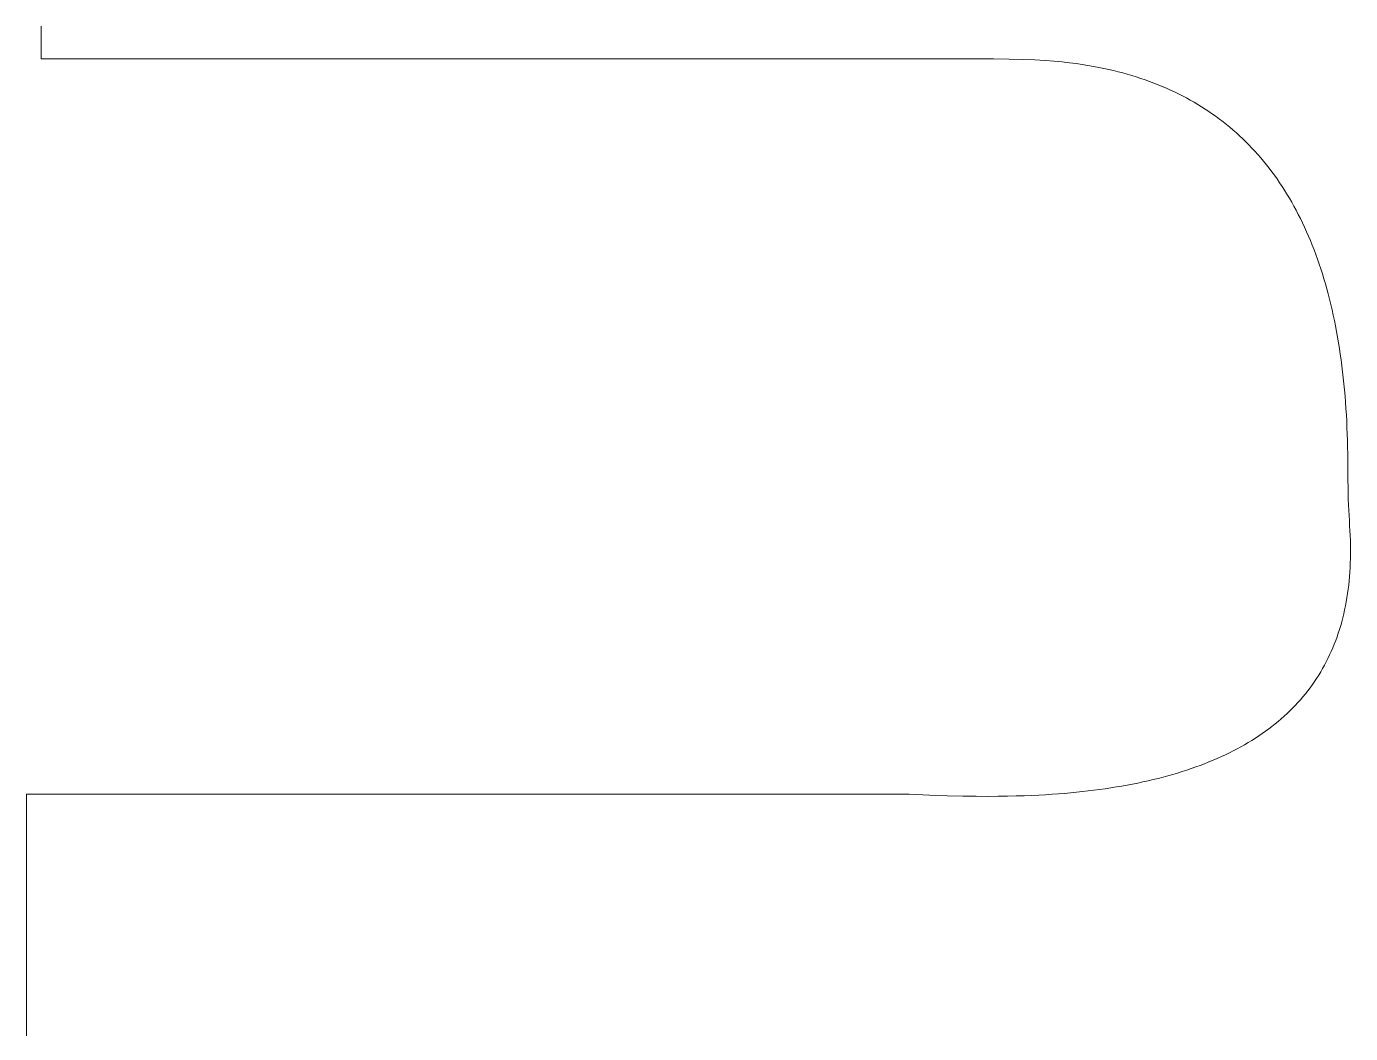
# Model space of a CAD drawing. Header units: inches. Extents: x -9.9 to 9.9, y -6.5 to 6.6.
# Drawn here: x -5.3088 to -4.9569, y 4.2908 to 4.5584 of the extents above; entities that cross this region are included whole.
import ezdxf

# ---------------------------------------------------------------- set-up
doc = ezdxf.new("R2010")
doc.units = ezdxf.units.IN
doc.header["$MEASUREMENT"] = 0
doc.layers.add('Layer 1', color=7, linetype='Continuous')

msp = doc.modelspace()

# ---------------------------------------------------------------- linework, layer by layer
at = {"layer": 'Layer 1', "color": 1, "lineweight": 9}
for points in [[(-5.05176, 4.54975), (-5.0518, 4.54975), (-5.05185, 4.54975), (-5.0519, 4.54975), (-5.05195, 4.54975), (-5.052, 4.54975), (-5.05206, 4.54975), (-5.05212, 4.54975), (-5.05218, 4.54975), (-5.05224, 4.54975), (-5.0523, 4.54975), (-5.05237, 4.54975), (-5.05243, 4.54975), (-5.0525, 4.54975), (-5.05257, 4.54975), (-5.05264, 4.54975), (-5.05271, 4.54975), (-5.05279, 4.54975), (-5.05287, 4.54975), (-5.05295, 4.54975), (-5.05304, 4.54975), (-5.05313, 4.54975), (-5.05322, 4.54975), (-5.05331, 4.54975), (-5.05341, 4.54975), (-5.05351, 4.54975), (-5.05361, 4.54975), (-5.05372, 4.54975), (-5.05383, 4.54975), (-5.05394, 4.54975), (-5.05406, 4.54975), (-5.05418, 4.54975), (-5.0543, 4.54975), (-5.05442, 4.54975), (-5.05455, 4.54975), (-5.05468, 4.54975), (-5.05481, 4.54975), (-5.05495, 4.54975), (-5.05509, 4.54975), (-5.05523, 4.54975), (-5.05537, 4.54975), (-5.05552, 4.54975), (-5.05567, 4.54975), (-5.05582, 4.54975), (-5.05597, 4.54975), (-5.05613, 4.54975), (-5.05629, 4.54975), (-5.05646, 4.54975), (-5.05662, 4.54975), (-5.05679, 4.54975), (-5.05696, 4.54975), (-5.05714, 4.54975), (-5.05731, 4.54975), (-5.05749, 4.54975), (-5.05767, 4.54975), (-5.05786, 4.54975), (-5.05805, 4.54975), (-5.05824, 4.54975), (-5.05843, 4.54975), (-5.05863, 4.54975), (-5.05882, 4.54975), (-5.05902, 4.54975), (-5.05923, 4.54975), (-5.05943, 4.54975), (-5.05964, 4.54975), (-5.05985, 4.54975), (-5.06007, 4.54975), (-5.06028, 4.54975), (-5.0605, 4.54975), (-5.06072, 4.54975), (-5.06095, 4.54975), (-5.06117, 4.54975), (-5.0614, 4.54975), (-5.06163, 4.54975), (-5.06187, 4.54975), (-5.0621, 4.54975), (-5.06234, 4.54975), (-5.06258, 4.54975), (-5.06283, 4.54975), (-5.06307, 4.54975), (-5.06332, 4.54975), (-5.06357, 4.54975), (-5.06383, 4.54975), (-5.06408, 4.54975), (-5.06434, 4.54975), (-5.0646, 4.54975), (-5.06486, 4.54975), (-5.06513, 4.54975), (-5.06539, 4.54975), (-5.06566, 4.54975), (-5.06594, 4.54975), (-5.06621, 4.54975), (-5.06649, 4.54975), (-5.06677, 4.54975), (-5.06705, 4.54975), (-5.06733, 4.54975), (-5.06762, 4.54975), (-5.06791, 4.54975), (-5.0682, 4.54975), (-5.06849, 4.54975), (-5.06879, 4.54975), (-5.06908, 4.54975), (-5.06938, 4.54975), (-5.06968, 4.54975), (-5.06999, 4.54975), (-5.07029, 4.54975), (-5.0706, 4.54975), (-5.07091, 4.54975), (-5.07123, 4.54975), (-5.07154, 4.54975), (-5.07186, 4.54975), (-5.07218, 4.54975), (-5.0725, 4.54975), (-5.07282, 4.54975), (-5.07315, 4.54975), (-5.07347, 4.54975), (-5.0738, 4.54975), (-5.07413, 4.54975), (-5.07447, 4.54975), (-5.0748, 4.54975), (-5.07514, 4.54975), (-5.07548, 4.54975), (-5.07582, 4.54975), (-5.07617, 4.54975), (-5.07651, 4.54975), (-5.07686, 4.54975), (-5.07721, 4.54975), (-5.07756, 4.54975), (-5.07792, 4.54975), (-5.07827, 4.54975), (-5.07863, 4.54975), (-5.07899, 4.54975), (-5.07935, 4.54975), (-5.07971, 4.54975), (-5.08008, 4.54975), (-5.08045, 4.54975), (-5.08082, 4.54975), (-5.08119, 4.54975), (-5.08156, 4.54975), (-5.08193, 4.54975), (-5.08231, 4.54975), (-5.08269, 4.54975), (-5.08307, 4.54975), (-5.08345, 4.54975), (-5.08384, 4.54975), (-5.08422, 4.54975), (-5.08461, 4.54975), (-5.085, 4.54975), (-5.08539, 4.54975), (-5.08578, 4.54975), (-5.08618, 4.54975), (-5.08657, 4.54975), (-5.08697, 4.54975), (-5.08737, 4.54975), (-5.08777, 4.54975), (-5.08818, 4.54975), (-5.08858, 4.54975), (-5.08899, 4.54975), (-5.0894, 4.54975), (-5.08981, 4.54975), (-5.09022, 4.54975), (-5.09063, 4.54975), (-5.09105, 4.54975), (-5.09147, 4.54975), (-5.09188, 4.54975), (-5.0923, 4.54975), (-5.09273, 4.54975), (-5.09315, 4.54975), (-5.09357, 4.54975), (-5.094, 4.54975), (-5.09443, 4.54975), (-5.09486, 4.54975), (-5.09529, 4.54975), (-5.09572, 4.54975), (-5.09615, 4.54975), (-5.09659, 4.54975), (-5.09703, 4.54975), (-5.09747, 4.54975), (-5.09791, 4.54975), (-5.09835, 4.54975), (-5.09879, 4.54975), (-5.09923, 4.54975), (-5.09968, 4.54975), (-5.10013, 4.54975), (-5.10058, 4.54975), (-5.10103, 4.54975), (-5.10148, 4.54975), (-5.10193, 4.54975), (-5.10239, 4.54975), (-5.10284, 4.54975), (-5.1033, 4.54975), (-5.10376, 4.54975), (-5.10422, 4.54975), (-5.10468, 4.54975), (-5.10514, 4.54975), (-5.10561, 4.54975), (-5.10607, 4.54975), (-5.10654, 4.54975), (-5.10701, 4.54975), (-5.10748, 4.54975), (-5.10795, 4.54975), (-5.10842, 4.54975), (-5.10889, 4.54975), (-5.10937, 4.54975), (-5.10984, 4.54975), (-5.11032, 4.54975), (-5.1108, 4.54975), (-5.11128, 4.54975), (-5.11176, 4.54975), (-5.11224, 4.54975), (-5.11272, 4.54975), (-5.1132, 4.54975), (-5.11369, 4.54975), (-5.11418, 4.54975), (-5.11466, 4.54975), (-5.11515, 4.54975), (-5.11564, 4.54975), (-5.11613, 4.54975), (-5.11662, 4.54975), (-5.11712, 4.54975), (-5.11761, 4.54975), (-5.11811, 4.54975), (-5.1186, 4.54975), (-5.1191, 4.54975), (-5.1196, 4.54975), (-5.1201, 4.54975), (-5.1206, 4.54975), (-5.1211, 4.54975), (-5.1216, 4.54975), (-5.12211, 4.54975), (-5.12261, 4.54975), (-5.12312, 4.54975), (-5.12362, 4.54975), (-5.12413, 4.54975), (-5.12464, 4.54975), (-5.12515, 4.54975), (-5.12566, 4.54975), (-5.12617, 4.54975), (-5.12668, 4.54975), (-5.1272, 4.54975), (-5.12771, 4.54975), (-5.12823, 4.54975), (-5.12875, 4.54975), (-5.12929, 4.54975), (-5.12986, 4.54975), (-5.13047, 4.54975), (-5.13111, 4.54975), (-5.13181, 4.54975), (-5.13256, 4.54975), (-5.13338, 4.54975), (-5.13426, 4.54975), (-5.13518, 4.54975), (-5.13616, 4.54975), (-5.13716, 4.54975), (-5.1382, 4.54975), (-5.13925, 4.54975), (-5.14031, 4.54975), (-5.14138, 4.54975), (-5.14245, 4.54975), (-5.14352, 4.54975), (-5.14459, 4.54975), (-5.14567, 4.54975), (-5.14675, 4.54975), (-5.14783, 4.54975), (-5.14891, 4.54975), (-5.15, 4.54975), (-5.15109, 4.54975), (-5.15218, 4.54975), (-5.15327, 4.54975), (-5.15436, 4.54975), (-5.15545, 4.54975), (-5.15655, 4.54975), (-5.15765, 4.54975), (-5.15875, 4.54975), (-5.15987, 4.54975), (-5.16103, 4.54975), (-5.16224, 4.54975), (-5.16352, 4.54975), (-5.16488, 4.54975), (-5.16636, 4.54975), (-5.16795, 4.54975), (-5.16968, 4.54975), (-5.17151, 4.54975), (-5.17342, 4.54975), (-5.17535, 4.54975), (-5.17729, 4.54975), (-5.17919, 4.54975), (-5.18103, 4.54975), (-5.18276, 4.54975), (-5.18435, 4.54975), (-5.18583, 4.54975), (-5.1872, 4.54975), (-5.18849, 4.54975), (-5.1897, 4.54975), (-5.19087, 4.54975), (-5.19199, 4.54975), (-5.1931, 4.54975), (-5.1942, 4.54975), (-5.19531, 4.54975), (-5.19641, 4.54975), (-5.19751, 4.54975), (-5.19861, 4.54975), (-5.19971, 4.54975), (-5.2008, 4.54975), (-5.2019, 4.54975), (-5.20299, 4.54975), (-5.20408, 4.54975), (-5.20517, 4.54975), (-5.20626, 4.54975), (-5.20735, 4.54975), (-5.20843, 4.54975), (-5.20951, 4.54975), (-5.21059, 4.54975), (-5.21167, 4.54975), (-5.21274, 4.54975), (-5.21382, 4.54975), (-5.21489, 4.54975), (-5.21595, 4.54975), (-5.21702, 4.54975), (-5.21808, 4.54975), (-5.21914, 4.54975), (-5.2202, 4.54975), (-5.22124, 4.54975), (-5.22227, 4.54975), (-5.22327, 4.54975), (-5.22423, 4.54975), (-5.22515, 4.54975), (-5.22602, 4.54975), (-5.22684, 4.54975), (-5.22758, 4.54975), (-5.22827, 4.54975), (-5.22891, 4.54975), (-5.22951, 4.54975), (-5.23007, 4.54975), (-5.23061, 4.54975), (-5.23113, 4.54975), (-5.23164, 4.54975), (-5.23215, 4.54975), (-5.23266, 4.54975), (-5.23317, 4.54975), (-5.23367, 4.54975), (-5.23418, 4.54975), (-5.23468, 4.54975), (-5.23519, 4.54975), (-5.23569, 4.54975), (-5.23619, 4.54975), (-5.23669, 4.54975), (-5.23719, 4.54975), (-5.23769, 4.54975), (-5.23818, 4.54975), (-5.23868, 4.54975), (-5.23918, 4.54975), (-5.23967, 4.54975), (-5.24016, 4.54975), (-5.24065, 4.54975), (-5.24114, 4.54975), (-5.24163, 4.54975), (-5.24212, 4.54975), (-5.24261, 4.54975), (-5.24309, 4.54975), (-5.24358, 4.54975), (-5.24406, 4.54975), (-5.24455, 4.54975), (-5.24503, 4.54975), (-5.24551, 4.54975), (-5.24599, 4.54975), (-5.24646, 4.54975), (-5.24694, 4.54975), (-5.24741, 4.54975), (-5.24789, 4.54975), (-5.24836, 4.54975), (-5.24883, 4.54975), (-5.2493, 4.54975), (-5.24977, 4.54975), (-5.25024, 4.54975), (-5.2507, 4.54975), (-5.25117, 4.54975), (-5.25163, 4.54975), (-5.2521, 4.54975), (-5.25256, 4.54975), (-5.25302, 4.54975), (-5.25347, 4.54975), (-5.25393, 4.54975), (-5.25439, 4.54975), (-5.25484, 4.54975), (-5.25529, 4.54975), (-5.25574, 4.54975), (-5.25619, 4.54975), (-5.25664, 4.54975), (-5.25709, 4.54975), (-5.25754, 4.54975), (-5.25798, 4.54975), (-5.25842, 4.54975), (-5.25886, 4.54975), (-5.2593, 4.54975), (-5.25974, 4.54975), (-5.26018, 4.54975), (-5.26061, 4.54975), (-5.26105, 4.54975), (-5.26148, 4.54975), (-5.26191, 4.54975), (-5.26234, 4.54975), (-5.26276, 4.54975), (-5.26319, 4.54975), (-5.26361, 4.54975), (-5.26404, 4.54975), (-5.26446, 4.54975), (-5.26488, 4.54975), (-5.2653, 4.54975), (-5.26571, 4.54975), (-5.26613, 4.54975), (-5.26654, 4.54975), (-5.26695, 4.54975), (-5.26736, 4.54975), (-5.26777, 4.54975), (-5.26817, 4.54975), (-5.26858, 4.54975), (-5.26898, 4.54975), (-5.26938, 4.54975), (-5.26978, 4.54975), (-5.27018, 4.54975), (-5.27058, 4.54975), (-5.27097, 4.54975), (-5.27136, 4.54975), (-5.27175, 4.54975), (-5.27214, 4.54975), (-5.27253, 4.54975), (-5.27291, 4.54975), (-5.2733, 4.54975), (-5.27368, 4.54975), (-5.27406, 4.54975), (-5.27444, 4.54975), (-5.27481, 4.54975), (-5.27519, 4.54975), (-5.27556, 4.54975), (-5.27593, 4.54975), (-5.2763, 4.54975), (-5.27666, 4.54975), (-5.27703, 4.54975), (-5.27739, 4.54975), (-5.27775, 4.54975), (-5.27811, 4.54975), (-5.27847, 4.54975), (-5.27882, 4.54975), (-5.27918, 4.54975), (-5.27953, 4.54975), (-5.27988, 4.54975), (-5.28022, 4.54975), (-5.28057, 4.54975), (-5.28091, 4.54975), (-5.28125, 4.54975), (-5.28159, 4.54975), (-5.28193, 4.54975), (-5.28227, 4.54975), (-5.2826, 4.54975), (-5.28293, 4.54975), (-5.28326, 4.54975), (-5.28358, 4.54975), (-5.28391, 4.54975), (-5.28423, 4.54975), (-5.28455, 4.54975), (-5.28487, 4.54975), (-5.28519, 4.54975), (-5.2855, 4.54975), (-5.28581, 4.54975), (-5.28612, 4.54975), (-5.28643, 4.54975), (-5.28674, 4.54975), (-5.28704, 4.54975), (-5.28734, 4.54975), (-5.28764, 4.54975), (-5.28793, 4.54975), (-5.28823, 4.54975), (-5.28852, 4.54975), (-5.28881, 4.54975), (-5.2891, 4.54975), (-5.28938, 4.54975), (-5.28967, 4.54975), (-5.28995, 4.54975), (-5.29023, 4.54975), (-5.2905, 4.54975), (-5.29078, 4.54975), (-5.29105, 4.54975), (-5.29132, 4.54975), (-5.29158, 4.54975), (-5.29185, 4.54975), (-5.29211, 4.54975), (-5.29237, 4.54975), (-5.29263, 4.54975), (-5.29288, 4.54975), (-5.29313, 4.54975), (-5.29338, 4.54975), (-5.29363, 4.54975), (-5.29388, 4.54975), (-5.29412, 4.54975), (-5.29436, 4.54975), (-5.2946, 4.54975), (-5.29483, 4.54975), (-5.29507, 4.54975), (-5.2953, 4.54975), (-5.29552, 4.54975), (-5.29575, 4.54975), (-5.29597, 4.54975), (-5.29619, 4.54975), (-5.29641, 4.54975), (-5.29663, 4.54975), (-5.29684, 4.54975), (-5.29705, 4.54975), (-5.29726, 4.54975), (-5.29746, 4.54975), (-5.29766, 4.54975), (-5.29786, 4.54975), (-5.29806, 4.54975), (-5.29826, 4.54975), (-5.29845, 4.54975), (-5.29864, 4.54975), (-5.29882, 4.54975), (-5.29901, 4.54975), (-5.29919, 4.54975), (-5.29937, 4.54975), (-5.29954, 4.54975), (-5.29972, 4.54975), (-5.29989, 4.54975), (-5.30006, 4.54975), (-5.30022, 4.54975), (-5.30038, 4.54975), (-5.30054, 4.54975), (-5.3007, 4.54975), (-5.30085, 4.54975), (-5.30101, 4.54975), (-5.30115, 4.54975), (-5.3013, 4.54975), (-5.30144, 4.54975), (-5.30158, 4.54975), (-5.30172, 4.54975), (-5.30185, 4.54975), (-5.30199, 4.54975), (-5.30212, 4.54975), (-5.30224, 4.54975), (-5.30236, 4.54975), (-5.30248, 4.54975), (-5.3026, 4.54975), (-5.30272, 4.54975), (-5.30283, 4.54975), (-5.30294, 4.54975), (-5.30304, 4.54975), (-5.30314, 4.54975), (-5.30324, 4.54975), (-5.30334, 4.54975), (-5.30344, 4.54975), (-5.30353, 4.54975), (-5.30361, 4.54975), (-5.3037, 4.54975), (-5.30378, 4.54975), (-5.30386, 4.54975), (-5.30394, 4.54975), (-5.30401, 4.54975), (-5.30408, 4.54975), (-5.30414, 4.54975), (-5.30421, 4.54975), (-5.30427, 4.54975), (-5.30433, 4.54975), (-5.30438, 4.54975), (-5.30443, 4.54975), (-5.30448, 4.54975), (-5.30453, 4.54975), (-5.30457, 4.54975), (-5.30461, 4.54975), (-5.30464, 4.54975), (-5.30467, 4.54975), (-5.3047, 4.54975), (-5.30473, 4.54975), (-5.30475, 4.54975), (-5.30477, 4.54975), (-5.30479, 4.54975), (-5.30481, 4.54975), (-5.30482, 4.54975), (-5.30483, 4.54976), (-5.30484, 4.54976), (-5.30485, 4.54976), (-5.30485, 4.54976), (-5.30485, 4.54977), (-5.30486, 4.54977), (-5.30486, 4.54978), (-5.30486, 4.54979), (-5.30486, 4.54979), (-5.30486, 4.5498), (-5.30486, 4.54982), (-5.30486, 4.54983), (-5.30486, 4.54984), (-5.30486, 4.54986), (-5.30486, 4.54987), (-5.30486, 4.54989), (-5.30486, 4.54991), (-5.30486, 4.54993), (-5.30486, 4.54996), (-5.30486, 4.54998), (-5.30486, 4.55), (-5.30486, 4.55003), (-5.30486, 4.55006), (-5.30486, 4.55009), (-5.30486, 4.55012), (-5.30486, 4.55015), (-5.30486, 4.55018), (-5.30486, 4.55022), (-5.30486, 4.55025), (-5.30486, 4.55029), (-5.30486, 4.55033), (-5.30486, 4.55037), (-5.30486, 4.55041), (-5.30486, 4.55045), (-5.30486, 4.5505), (-5.30486, 4.55054), (-5.30486, 4.55059), (-5.30486, 4.55064), (-5.30486, 4.55069), (-5.30486, 4.55074), (-5.30486, 4.55079), (-5.30486, 4.55084), (-5.30486, 4.5509), (-5.30486, 4.55095), (-5.30486, 4.55101), (-5.30486, 4.55107), (-5.30486, 4.55113), (-5.30486, 4.55119), (-5.30486, 4.55125), (-5.30486, 4.55131), (-5.30486, 4.55138), (-5.30486, 4.55144), (-5.30486, 4.55151), (-5.30486, 4.55158), (-5.30486, 4.55165), (-5.30486, 4.55172), (-5.30486, 4.55179), (-5.30486, 4.55186), (-5.30486, 4.55194), (-5.30486, 4.55201), (-5.30486, 4.55209), (-5.30486, 4.55217), (-5.30486, 4.55225), (-5.30486, 4.55233), (-5.30486, 4.55241), (-5.30486, 4.55249), (-5.30486, 4.55257), (-5.30486, 4.55266), (-5.30486, 4.55275), (-5.30486, 4.55283), (-5.30486, 4.55292), (-5.30486, 4.55301), (-5.30486, 4.5531), (-5.30486, 4.55319), (-5.30486, 4.55329), (-5.30486, 4.55338), (-5.30486, 4.55348), (-5.30486, 4.55357), (-5.30486, 4.55367), (-5.30486, 4.55377), (-5.30486, 4.55387), (-5.30486, 4.55397), (-5.30486, 4.55407), (-5.30486, 4.55418), (-5.30486, 4.55428), (-5.30486, 4.55439), (-5.30486, 4.55449), (-5.30486, 4.5546), (-5.30486, 4.55471), (-5.30486, 4.55482), (-5.30486, 4.55493), (-5.30486, 4.55504), (-5.30486, 4.55515), (-5.30486, 4.55527), (-5.30486, 4.55538), (-5.30486, 4.5555), (-5.30486, 4.55562), (-5.30486, 4.55574), (-5.30486, 4.55585), (-5.30486, 4.55597), (-5.30486, 4.5561), (-5.30486, 4.55622), (-5.30486, 4.55634), (-5.30486, 4.55647), (-5.30486, 4.55659), (-5.30486, 4.55672), (-5.30486, 4.55685), (-5.30486, 4.55698), (-5.30486, 4.5571), (-5.30486, 4.55724), (-5.30486, 4.55737), (-5.30486, 4.5575), (-5.30486, 4.55763), (-5.30486, 4.55777), (-5.30486, 4.5579), (-5.30486, 4.55804), (-5.30486, 4.55818), (-5.30486, 4.55832), (-5.30486, 4.55845)], [(-5.07423, 4.35433), (-5.06881, 4.35412), (-5.06408, 4.35397), (-5.05997, 4.35387), (-5.05639, 4.35381), (-5.05327, 4.35379), (-5.05051, 4.3538), (-5.04805, 4.35384), (-5.0458, 4.35389), (-5.04368, 4.35396), (-5.04168, 4.35403), (-5.03979, 4.35412), (-5.03798, 4.35422), (-5.03624, 4.35433), (-5.03456, 4.35445), (-5.03293, 4.35458), (-5.03133, 4.35472), (-5.02975, 4.35488), (-5.02818, 4.35504), (-5.02663, 4.35522), (-5.0251, 4.35541), (-5.02359, 4.35561), (-5.02209, 4.35582), (-5.02061, 4.35605), (-5.01914, 4.35628), (-5.0177, 4.35653), (-5.01627, 4.35679), (-5.01486, 4.35705), (-5.01346, 4.35733), (-5.01208, 4.35763), (-5.01072, 4.35793), (-5.00938, 4.35825), (-5.00805, 4.35857), (-5.00674, 4.35891), (-5.00545, 4.35926), (-5.00417, 4.35962), (-5.00291, 4.35999), (-5.00167, 4.36038), (-5.00044, 4.36077), (-4.99923, 4.36118), (-4.99804, 4.3616), (-4.99687, 4.36203), (-4.99571, 4.36247), (-4.99457, 4.36292), (-4.99345, 4.36339), (-4.99234, 4.36386), (-4.99125, 4.36435), (-4.99018, 4.36485), (-4.98912, 4.36536), (-4.98809, 4.36588), (-4.98707, 4.36641), (-4.98606, 4.36696), (-4.98507, 4.36751), (-4.9841, 4.36808), (-4.98315, 4.36866), (-4.98221, 4.36925), (-4.9813, 4.36985), (-4.98039, 4.37047), (-4.97951, 4.37109), (-4.97864, 4.37173), (-4.97779, 4.37237), (-4.97695, 4.37303), (-4.97614, 4.3737), (-4.97534, 4.37439), (-4.97455, 4.37508), (-4.97379, 4.37579), (-4.97304, 4.3765), (-4.97231, 4.37723), (-4.97159, 4.37797), (-4.97089, 4.37872), (-4.97021, 4.37948), (-4.96955, 4.38026), (-4.9689, 4.38104), (-4.96827, 4.38184), (-4.96766, 4.38265), (-4.96706, 4.38347), (-4.96648, 4.3843), (-4.96592, 4.38514), (-4.96538, 4.386), (-4.96485, 4.38686), (-4.96434, 4.38774), (-4.96385, 4.38863), (-4.96337, 4.38953), (-4.96291, 4.39044), (-4.96247, 4.39136), (-4.96204, 4.3923), (-4.96163, 4.39325), (-4.96124, 4.3942), (-4.96086, 4.39517), (-4.96051, 4.39615), (-4.96017, 4.39714), (-4.95984, 4.39815), (-4.95954, 4.39916), (-4.95925, 4.40019), (-4.95897, 4.40123), (-4.95872, 4.40228), (-4.95848, 4.40334), (-4.95826, 4.40441), (-4.95805, 4.40549), (-4.95786, 4.40659), (-4.95769, 4.4077), (-4.95754, 4.40881), (-4.9574, 4.40994), (-4.95728, 4.41108), (-4.95718, 4.41224), (-4.9571, 4.4134), (-4.95703, 4.41458), (-4.95698, 4.41576), (-4.95694, 4.41696), (-4.95692, 4.41817), (-4.95692, 4.41939), (-4.95694, 4.42063), (-4.95697, 4.42187), (-4.95702, 4.42313), (-4.95709, 4.4244), (-4.95716, 4.4257), (-4.95723, 4.42704), (-4.95731, 4.42841), (-4.95738, 4.42982), (-4.95745, 4.43129), (-4.95751, 4.43282), (-4.95755, 4.43441), (-4.95758, 4.43606), (-4.9576, 4.43775), (-4.95761, 4.43948), (-4.95763, 4.44123), (-4.95764, 4.443), (-4.95766, 4.44477), (-4.95769, 4.44654), (-4.95774, 4.4483), (-4.95779, 4.45004), (-4.95786, 4.45176), (-4.95794, 4.45347), (-4.95803, 4.45517), (-4.95814, 4.45685), (-4.95825, 4.45851), (-4.95838, 4.46016), (-4.95853, 4.4618), (-4.95868, 4.46342), (-4.95885, 4.46502), (-4.95903, 4.46661), (-4.95922, 4.46818), (-4.95942, 4.46974), (-4.95964, 4.47129), (-4.95987, 4.47282), (-4.96011, 4.47433), (-4.96037, 4.47583), (-4.96063, 4.47731), (-4.96091, 4.47878), (-4.96121, 4.48024), (-4.96151, 4.48168), (-4.96183, 4.4831), (-4.96216, 4.48451), (-4.9625, 4.4859), (-4.96285, 4.48728), (-4.96322, 4.48864), (-4.9636, 4.48999), (-4.96399, 4.49133), (-4.9644, 4.49264), (-4.96481, 4.49395), (-4.96524, 4.49524), (-4.96568, 4.49651), (-4.96614, 4.49777), (-4.9666, 4.49901), (-4.96708, 4.50024), (-4.96758, 4.50145), (-4.96808, 4.50265), (-4.9686, 4.50383), (-4.96913, 4.505), (-4.96967, 4.50615), (-4.97022, 4.50729), (-4.97079, 4.50841), (-4.97137, 4.50952), (-4.97196, 4.51061), (-4.97256, 4.51169), (-4.97318, 4.51275), (-4.97381, 4.5138), (-4.97445, 4.51483), (-4.9751, 4.51585), (-4.97577, 4.51685), (-4.97645, 4.51783), (-4.97714, 4.51881), (-4.97784, 4.51976), (-4.97856, 4.5207), (-4.97929, 4.52163), (-4.98003, 4.52254), (-4.98078, 4.52344), (-4.98155, 4.52432), (-4.98233, 4.52519), (-4.98312, 4.52604), (-4.98392, 4.52687), (-4.98474, 4.52769), (-4.98557, 4.5285), (-4.98641, 4.52929), (-4.98726, 4.53007), (-4.98813, 4.53083), (-4.98901, 4.53157), (-4.9899, 4.5323), (-4.9908, 4.53302), (-4.99172, 4.53372), (-4.99265, 4.53441), (-4.99359, 4.53508), (-4.99454, 4.53573), (-4.99551, 4.53637), (-4.99649, 4.537), (-4.99748, 4.53761), (-4.99848, 4.5382), (-4.9995, 4.53878), (-5.00052, 4.53935), (-5.00156, 4.5399), (-5.00262, 4.54043), (-5.00368, 4.54095), (-5.00476, 4.54146), (-5.00585, 4.54195), (-5.00696, 4.54242), (-5.00807, 4.54288), (-5.0092, 4.54332), (-5.01034, 4.54375), (-5.01149, 4.54417), (-5.01266, 4.54457), (-5.01384, 4.54495), (-5.01503, 4.54532), (-5.01623, 4.54567), (-5.01745, 4.54601), (-5.01867, 4.54634), (-5.01992, 4.54665), (-5.02118, 4.54694), (-5.02248, 4.54722), (-5.02383, 4.54749), (-5.02523, 4.54775), (-5.02669, 4.548), (-5.02824, 4.54824), (-5.02987, 4.54848), (-5.03161, 4.5487), (-5.03351, 4.54892), (-5.03563, 4.54912), (-5.03804, 4.5493), (-5.0408, 4.54946), (-5.04396, 4.54959), (-5.04759, 4.54969), (-5.05176, 4.54975)], [(-5.30876, 4.29017), (-5.30876, 4.29115), (-5.30876, 4.29213), (-5.30876, 4.29311), (-5.30876, 4.2941), (-5.30876, 4.29508), (-5.30876, 4.29607), (-5.30876, 4.29706), (-5.30876, 4.29804), (-5.30876, 4.29903), (-5.30876, 4.30002), (-5.30876, 4.301), (-5.30876, 4.30199), (-5.30876, 4.30297), (-5.30876, 4.30395), (-5.30876, 4.30493), (-5.30876, 4.30591), (-5.30876, 4.30689), (-5.30876, 4.30785), (-5.30876, 4.3088), (-5.30876, 4.30973), (-5.30876, 4.31062), (-5.30876, 4.31147), (-5.30876, 4.31228), (-5.30876, 4.31303), (-5.30876, 4.31372), (-5.30876, 4.31435), (-5.30876, 4.31494), (-5.30876, 4.31549), (-5.30876, 4.31601), (-5.30876, 4.31651), (-5.30876, 4.31699), (-5.30876, 4.31746), (-5.30876, 4.31792), (-5.30876, 4.31839), (-5.30876, 4.31885), (-5.30876, 4.31931), (-5.30876, 4.31977), (-5.30876, 4.32023), (-5.30876, 4.32069), (-5.30876, 4.32115), (-5.30876, 4.3216), (-5.30876, 4.32205), (-5.30876, 4.32251), (-5.30876, 4.32295), (-5.30876, 4.3234), (-5.30876, 4.32385), (-5.30876, 4.32429), (-5.30876, 4.32473), (-5.30876, 4.32517), (-5.30876, 4.32561), (-5.30876, 4.32605), (-5.30876, 4.32648), (-5.30876, 4.32692), (-5.30876, 4.32735), (-5.30876, 4.32777), (-5.30876, 4.3282), (-5.30876, 4.32862), (-5.30876, 4.32904), (-5.30876, 4.32946), (-5.30876, 4.32988), (-5.30876, 4.3303), (-5.30876, 4.33071), (-5.30876, 4.33112), (-5.30876, 4.33153), (-5.30876, 4.33193), (-5.30876, 4.33233), (-5.30876, 4.33273), (-5.30876, 4.33313), (-5.30876, 4.33353), (-5.30876, 4.33392), (-5.30876, 4.33431), (-5.30876, 4.33469), (-5.30876, 4.33508), (-5.30876, 4.33546), (-5.30876, 4.33584), (-5.30876, 4.33622), (-5.30876, 4.33659), (-5.30876, 4.33696), (-5.30876, 4.33733), (-5.30876, 4.33769), (-5.30876, 4.33805), (-5.30876, 4.33841), (-5.30876, 4.33877), (-5.30876, 4.33912), (-5.30876, 4.33947), (-5.30876, 4.33981), (-5.30876, 4.34016), (-5.30876, 4.34049), (-5.30876, 4.34083), (-5.30876, 4.34116), (-5.30876, 4.34149), (-5.30876, 4.34182), (-5.30876, 4.34214), (-5.30876, 4.34246), (-5.30876, 4.34278), (-5.30876, 4.34309), (-5.30876, 4.3434), (-5.30876, 4.3437), (-5.30876, 4.344), (-5.30876, 4.34428), (-5.30876, 4.34456), (-5.30876, 4.34482), (-5.30876, 4.34506), (-5.30876, 4.34529), (-5.30876, 4.34549), (-5.30876, 4.34568), (-5.30876, 4.34586), (-5.30876, 4.34602), (-5.30876, 4.34617), (-5.30876, 4.34631), (-5.30876, 4.34645), (-5.30876, 4.34659), (-5.30876, 4.34672), (-5.30876, 4.34685), (-5.30876, 4.34698), (-5.30876, 4.34711), (-5.30876, 4.34724), (-5.30876, 4.34737), (-5.30876, 4.34749), (-5.30876, 4.34762), (-5.30876, 4.34774), (-5.30876, 4.34787), (-5.30876, 4.34799), (-5.30876, 4.34811), (-5.30876, 4.34823), (-5.30876, 4.34835), (-5.30876, 4.34847), (-5.30876, 4.34859), (-5.30876, 4.3487), (-5.30876, 4.34882), (-5.30876, 4.34893), (-5.30876, 4.34904), (-5.30876, 4.34916), (-5.30876, 4.34927), (-5.30876, 4.34938), (-5.30876, 4.34949), (-5.30876, 4.34959), (-5.30876, 4.3497), (-5.30876, 4.34981), (-5.30876, 4.34991), (-5.30876, 4.35001), (-5.30876, 4.35011), (-5.30876, 4.35022), (-5.30876, 4.35032), (-5.30876, 4.35041), (-5.30876, 4.35051), (-5.30876, 4.35061), (-5.30876, 4.3507), (-5.30876, 4.3508), (-5.30876, 4.35089), (-5.30876, 4.35098), (-5.30876, 4.35107), (-5.30876, 4.35116), (-5.30876, 4.35125), (-5.30876, 4.35134), (-5.30876, 4.35143), (-5.30876, 4.35151), (-5.30876, 4.35159), (-5.30876, 4.35168), (-5.30876, 4.35176), (-5.30876, 4.35184), (-5.30876, 4.35192), (-5.30876, 4.352), (-5.30876, 4.35207), (-5.30876, 4.35215), (-5.30876, 4.35222), (-5.30876, 4.3523), (-5.30876, 4.35237), (-5.30876, 4.35244), (-5.30876, 4.35251), (-5.30876, 4.35258), (-5.30876, 4.35264), (-5.30876, 4.35271), (-5.30876, 4.35277), (-5.30876, 4.35284), (-5.30876, 4.3529), (-5.30876, 4.35296), (-5.30876, 4.35302), (-5.30876, 4.35308), (-5.30876, 4.35313), (-5.30876, 4.35319), (-5.30876, 4.35324), (-5.30876, 4.3533), (-5.30876, 4.35335), (-5.30876, 4.3534), (-5.30876, 4.35345), (-5.30876, 4.3535), (-5.30876, 4.35354), (-5.30876, 4.35359), (-5.30876, 4.35363), (-5.30876, 4.35367), (-5.30876, 4.35371), (-5.30876, 4.35375), (-5.30876, 4.35379), (-5.30876, 4.35383), (-5.30876, 4.35387), (-5.30876, 4.3539), (-5.30876, 4.35393), (-5.30876, 4.35397), (-5.30876, 4.354), (-5.30876, 4.35403), (-5.30876, 4.35405), (-5.30876, 4.35408), (-5.30876, 4.35411), (-5.30876, 4.35413), (-5.30876, 4.35415), (-5.30876, 4.35417), (-5.30876, 4.35419), (-5.30876, 4.35421), (-5.30876, 4.35423), (-5.30876, 4.35424), (-5.30876, 4.35426), (-5.30876, 4.35427), (-5.30876, 4.35428), (-5.30876, 4.35429), (-5.30876, 4.3543), (-5.30876, 4.35431), (-5.30876, 4.35431), (-5.30875, 4.35432), (-5.30875, 4.35432), (-5.30875, 4.35433), (-5.30874, 4.35433), (-5.30873, 4.35433), (-5.30872, 4.35433), (-5.30871, 4.35433), (-5.3087, 4.35433), (-5.30868, 4.35433), (-5.30866, 4.35433), (-5.30864, 4.35433), (-5.30862, 4.35433), (-5.30859, 4.35433), (-5.30856, 4.35433), (-5.30853, 4.35433), (-5.30849, 4.35433), (-5.30845, 4.35433), (-5.30841, 4.35433), (-5.30836, 4.35433), (-5.30832, 4.35433), (-5.30827, 4.35433), (-5.30821, 4.35433), (-5.30816, 4.35433), (-5.3081, 4.35433), (-5.30804, 4.35433), (-5.30797, 4.35433), (-5.3079, 4.35433), (-5.30783, 4.35433), (-5.30776, 4.35433), (-5.30768, 4.35433), (-5.30761, 4.35433), (-5.30752, 4.35433), (-5.30744, 4.35433), (-5.30735, 4.35433), (-5.30726, 4.35433), (-5.30717, 4.35433), (-5.30708, 4.35433), (-5.30698, 4.35433), (-5.30688, 4.35433), (-5.30677, 4.35433), (-5.30667, 4.35433), (-5.30656, 4.35433), (-5.30645, 4.35433), (-5.30633, 4.35433), (-5.30622, 4.35433), (-5.3061, 4.35433), (-5.30598, 4.35433), (-5.30585, 4.35433), (-5.30572, 4.35433), (-5.30559, 4.35433), (-5.30546, 4.35433), (-5.30533, 4.35433), (-5.30519, 4.35433), (-5.30505, 4.35433), (-5.30491, 4.35433), (-5.30476, 4.35433), (-5.30461, 4.35433), (-5.30446, 4.35433), (-5.30431, 4.35433), (-5.30415, 4.35433), (-5.304, 4.35433), (-5.30384, 4.35433), (-5.30367, 4.35433), (-5.30351, 4.35433), (-5.30334, 4.35433), (-5.30317, 4.35433), (-5.30299, 4.35433), (-5.30282, 4.35433), (-5.30264, 4.35433), (-5.30246, 4.35433), (-5.30228, 4.35433), (-5.30209, 4.35433), (-5.30191, 4.35433), (-5.30172, 4.35433), (-5.30152, 4.35433), (-5.30133, 4.35433), (-5.30113, 4.35433), (-5.30093, 4.35433), (-5.30073, 4.35433), (-5.30053, 4.35433), (-5.30032, 4.35433), (-5.30011, 4.35433), (-5.2999, 4.35433), (-5.29969, 4.35433), (-5.29947, 4.35433), (-5.29925, 4.35433), (-5.29903, 4.35433), (-5.29881, 4.35433), (-5.29858, 4.35433), (-5.29836, 4.35433), (-5.29813, 4.35433), (-5.29789, 4.35433), (-5.29766, 4.35433), (-5.29742, 4.35433), (-5.29719, 4.35433), (-5.29695, 4.35433), (-5.2967, 4.35433), (-5.29646, 4.35433), (-5.29621, 4.35433), (-5.29596, 4.35433), (-5.29571, 4.35433), (-5.29546, 4.35433), (-5.2952, 4.35433), (-5.29494, 4.35433), (-5.29468, 4.35433), (-5.29442, 4.35433), (-5.29416, 4.35433), (-5.29389, 4.35433), (-5.29362, 4.35433), (-5.29335, 4.35433), (-5.29308, 4.35433), (-5.2928, 4.35433), (-5.29253, 4.35433), (-5.29225, 4.35433), (-5.29197, 4.35433), (-5.29168, 4.35433), (-5.2914, 4.35433), (-5.29111, 4.35433), (-5.29082, 4.35433), (-5.29053, 4.35433), (-5.29024, 4.35433), (-5.28994, 4.35433), (-5.28965, 4.35433), (-5.28935, 4.35433), (-5.28905, 4.35433), (-5.28874, 4.35433), (-5.28844, 4.35433), (-5.28813, 4.35433), (-5.28782, 4.35433), (-5.28751, 4.35433), (-5.2872, 4.35433), (-5.28689, 4.35433), (-5.28657, 4.35433), (-5.28625, 4.35433), (-5.28593, 4.35433), (-5.28561, 4.35433), (-5.28529, 4.35433), (-5.28496, 4.35433), (-5.28463, 4.35433), (-5.28431, 4.35433), (-5.28397, 4.35433), (-5.28364, 4.35433), (-5.28331, 4.35433), (-5.28297, 4.35433), (-5.28263, 4.35433), (-5.28229, 4.35433), (-5.28195, 4.35433), (-5.28161, 4.35433), (-5.28126, 4.35433), (-5.28092, 4.35433), (-5.28057, 4.35433), (-5.28022, 4.35433), (-5.27987, 4.35433), (-5.27951, 4.35433), (-5.27916, 4.35433), (-5.2788, 4.35433), (-5.27844, 4.35433), (-5.27808, 4.35433), (-5.27772, 4.35433), (-5.27736, 4.35433), (-5.27699, 4.35433), (-5.27662, 4.35433), (-5.27626, 4.35433), (-5.27589, 4.35433), (-5.27551, 4.35433), (-5.27514, 4.35433), (-5.27477, 4.35433), (-5.27439, 4.35433), (-5.27401, 4.35433), (-5.27363, 4.35433), (-5.27325, 4.35433), (-5.27287, 4.35433), (-5.27248, 4.35433), (-5.2721, 4.35433), (-5.27171, 4.35433), (-5.27132, 4.35433), (-5.27093, 4.35433), (-5.27054, 4.35433), (-5.27015, 4.35433), (-5.26975, 4.35433), (-5.26936, 4.35433), (-5.26896, 4.35433), (-5.26856, 4.35433), (-5.26816, 4.35433), (-5.26776, 4.35433), (-5.26736, 4.35433), (-5.26695, 4.35433), (-5.26654, 4.35433), (-5.26614, 4.35433), (-5.26573, 4.35433), (-5.26532, 4.35433), (-5.26491, 4.35433), (-5.26449, 4.35433), (-5.26408, 4.35433), (-5.26366, 4.35433), (-5.26325, 4.35433), (-5.26283, 4.35433), (-5.26241, 4.35433), (-5.26199, 4.35433), (-5.26157, 4.35433), (-5.26114, 4.35433), (-5.26072, 4.35433), (-5.26029, 4.35433), (-5.25987, 4.35433), (-5.25944, 4.35433), (-5.25901, 4.35433), (-5.25858, 4.35433), (-5.25815, 4.35433), (-5.25771, 4.35433), (-5.25728, 4.35433), (-5.25684, 4.35433), (-5.25641, 4.35433), (-5.25597, 4.35433), (-5.25553, 4.35433), (-5.25509, 4.35433), (-5.25465, 4.35433), (-5.2542, 4.35433), (-5.25376, 4.35433), (-5.25332, 4.35433), (-5.25287, 4.35433), (-5.25242, 4.35433), (-5.25198, 4.35433), (-5.25153, 4.35433), (-5.25108, 4.35433), (-5.25062, 4.35433), (-5.25017, 4.35433), (-5.24972, 4.35433), (-5.24926, 4.35433), (-5.24881, 4.35433), (-5.24835, 4.35433), (-5.24789, 4.35433), (-5.24743, 4.35433), (-5.24694, 4.35433), (-5.24644, 4.35433), (-5.2459, 4.35433), (-5.24532, 4.35433), (-5.2447, 4.35433), (-5.24403, 4.35433), (-5.2433, 4.35433), (-5.24251, 4.35433), (-5.24168, 4.35433), (-5.24081, 4.35433), (-5.23991, 4.35433), (-5.23898, 4.35433), (-5.23804, 4.35433), (-5.23708, 4.35433), (-5.23613, 4.35433), (-5.23516, 4.35433), (-5.2342, 4.35433), (-5.23323, 4.35433), (-5.23226, 4.35433), (-5.23129, 4.35433), (-5.23031, 4.35433), (-5.22933, 4.35433), (-5.22835, 4.35433), (-5.22736, 4.35433), (-5.22638, 4.35433), (-5.22539, 4.35433), (-5.2244, 4.35433), (-5.2234, 4.35433), (-5.22241, 4.35433), (-5.22141, 4.35433), (-5.2204, 4.35433), (-5.21938, 4.35433), (-5.21833, 4.35433), (-5.21722, 4.35433), (-5.21605, 4.35433), (-5.2148, 4.35433), (-5.21345, 4.35433), (-5.21198, 4.35433), (-5.21039, 4.35433), (-5.20869, 4.35433), (-5.20689, 4.35433), (-5.205, 4.35433), (-5.20305, 4.35433), (-5.20106, 4.35433), (-5.19902, 4.35433), (-5.19697, 4.35433), (-5.19492, 4.35433), (-5.19289, 4.35433), (-5.19088, 4.35433), (-5.18892, 4.35433), (-5.18703, 4.35433), (-5.18522, 4.35433), (-5.1835, 4.35433), (-5.1819, 4.35433), (-5.18042, 4.35433), (-5.17905, 4.35433), (-5.17778, 4.35433), (-5.1766, 4.35433), (-5.17548, 4.35433), (-5.17441, 4.35433), (-5.17337, 4.35433), (-5.17235, 4.35433), (-5.17133, 4.35433), (-5.17031, 4.35433), (-5.1693, 4.35433), (-5.16829, 4.35433), (-5.16728, 4.35433), (-5.16627, 4.35433), (-5.16526, 4.35433), (-5.16425, 4.35433), (-5.16325, 4.35433), (-5.16225, 4.35433), (-5.16125, 4.35433), (-5.16025, 4.35433), (-5.15926, 4.35433), (-5.15826, 4.35433), (-5.15727, 4.35433), (-5.15628, 4.35433), (-5.1553, 4.35433), (-5.15431, 4.35433), (-5.15333, 4.35433), (-5.15235, 4.35433), (-5.15138, 4.35433), (-5.1504, 4.35433), (-5.14943, 4.35433), (-5.14847, 4.35433), (-5.14751, 4.35433), (-5.14655, 4.35433), (-5.14562, 4.35433), (-5.14471, 4.35433), (-5.14383, 4.35433), (-5.14299, 4.35433), (-5.1422, 4.35433), (-5.14146, 4.35433), (-5.14078, 4.35433), (-5.14015, 4.35433), (-5.13957, 4.35433), (-5.13903, 4.35433), (-5.13851, 4.35433), (-5.13803, 4.35433), (-5.13755, 4.35433), (-5.13709, 4.35433), (-5.13663, 4.35433), (-5.13617, 4.35433), (-5.13571, 4.35433), (-5.13525, 4.35433), (-5.13479, 4.35433), (-5.13433, 4.35433), (-5.13388, 4.35433), (-5.13342, 4.35433), (-5.13297, 4.35433), (-5.13252, 4.35433), (-5.13206, 4.35433), (-5.13161, 4.35433), (-5.13116, 4.35433), (-5.13071, 4.35433), (-5.13027, 4.35433), (-5.12982, 4.35433), (-5.12938, 4.35433), (-5.12893, 4.35433), (-5.12849, 4.35433), (-5.12805, 4.35433), (-5.12761, 4.35433), (-5.12717, 4.35433), (-5.12673, 4.35433), (-5.12629, 4.35433), (-5.12586, 4.35433), (-5.12542, 4.35433), (-5.12499, 4.35433), (-5.12455, 4.35433), (-5.12412, 4.35433), (-5.12369, 4.35433), (-5.12326, 4.35433), (-5.12284, 4.35433), (-5.12241, 4.35433), (-5.12199, 4.35433), (-5.12156, 4.35433), (-5.12114, 4.35433), (-5.12072, 4.35433), (-5.1203, 4.35433), (-5.11988, 4.35433), (-5.11946, 4.35433), (-5.11905, 4.35433), (-5.11863, 4.35433), (-5.11822, 4.35433), (-5.11781, 4.35433), (-5.1174, 4.35433), (-5.11699, 4.35433), (-5.11658, 4.35433), (-5.11617, 4.35433), (-5.11577, 4.35433), (-5.11536, 4.35433), (-5.11496, 4.35433), (-5.11456, 4.35433), (-5.11416, 4.35433), (-5.11376, 4.35433), (-5.11337, 4.35433), (-5.11297, 4.35433), (-5.11258, 4.35433), (-5.11219, 4.35433), (-5.1118, 4.35433), (-5.11141, 4.35433), (-5.11102, 4.35433), (-5.11063, 4.35433), (-5.11025, 4.35433), (-5.10987, 4.35433), (-5.10948, 4.35433), (-5.1091, 4.35433), (-5.10872, 4.35433), (-5.10835, 4.35433), (-5.10797, 4.35433), (-5.1076, 4.35433), (-5.10723, 4.35433), (-5.10686, 4.35433), (-5.10649, 4.35433), (-5.10612, 4.35433), (-5.10575, 4.35433), (-5.10539, 4.35433), (-5.10503, 4.35433), (-5.10467, 4.35433), (-5.10431, 4.35433), (-5.10395, 4.35433), (-5.10359, 4.35433), (-5.10324, 4.35433), (-5.10289, 4.35433), (-5.10254, 4.35433), (-5.10219, 4.35433), (-5.10184, 4.35433), (-5.10149, 4.35433), (-5.10115, 4.35433), (-5.10081, 4.35433), (-5.10047, 4.35433), (-5.10013, 4.35433), (-5.09979, 4.35433), (-5.09946, 4.35433), (-5.09912, 4.35433), (-5.09879, 4.35433), (-5.09846, 4.35433), (-5.09814, 4.35433), (-5.09781, 4.35433), (-5.09749, 4.35433), (-5.09716, 4.35433), (-5.09684, 4.35433), (-5.09652, 4.35433), (-5.09621, 4.35433), (-5.09589, 4.35433), (-5.09558, 4.35433), (-5.09527, 4.35433), (-5.09496, 4.35433), (-5.09465, 4.35433), (-5.09435, 4.35433), (-5.09404, 4.35433), (-5.09374, 4.35433), (-5.09344, 4.35433), (-5.09314, 4.35433), (-5.09285, 4.35433), (-5.09256, 4.35433), (-5.09226, 4.35433), (-5.09197, 4.35433), (-5.09169, 4.35433), (-5.0914, 4.35433), (-5.09112, 4.35433), (-5.09084, 4.35433), (-5.09056, 4.35433), (-5.09028, 4.35433), (-5.09, 4.35433), (-5.08973, 4.35433), (-5.08946, 4.35433), (-5.08919, 4.35433), (-5.08892, 4.35433), (-5.08866, 4.35433), (-5.08839, 4.35433), (-5.08813, 4.35433), (-5.08787, 4.35433), (-5.08762, 4.35433), (-5.08736, 4.35433), (-5.08711, 4.35433), (-5.08686, 4.35433), (-5.08661, 4.35433), (-5.08637, 4.35433), (-5.08612, 4.35433), (-5.08588, 4.35433), (-5.08564, 4.35433), (-5.08541, 4.35433), (-5.08517, 4.35433), (-5.08494, 4.35433), (-5.08471, 4.35433), (-5.08448, 4.35433), (-5.08426, 4.35433), (-5.08403, 4.35433), (-5.08381, 4.35433), (-5.08359, 4.35433), (-5.08337, 4.35433), (-5.08316, 4.35433), (-5.08295, 4.35433), (-5.08274, 4.35433), (-5.08253, 4.35433), (-5.08233, 4.35433), (-5.08212, 4.35433), (-5.08192, 4.35433), (-5.08173, 4.35433), (-5.08153, 4.35433), (-5.08134, 4.35433), (-5.08115, 4.35433), (-5.08096, 4.35433), (-5.08077, 4.35433), (-5.08059, 4.35433), (-5.08041, 4.35433), (-5.08023, 4.35433), (-5.08005, 4.35433), (-5.07988, 4.35433), (-5.07971, 4.35433), (-5.07954, 4.35433), (-5.07937, 4.35433), (-5.07921, 4.35433), (-5.07905, 4.35433), (-5.07889, 4.35433), (-5.07873, 4.35433), (-5.07858, 4.35433), (-5.07843, 4.35433), (-5.07828, 4.35433), (-5.07813, 4.35433), (-5.07799, 4.35433), (-5.07785, 4.35433), (-5.07771, 4.35433), (-5.07757, 4.35433), (-5.07744, 4.35433), (-5.07731, 4.35433), (-5.07718, 4.35433), (-5.07705, 4.35433), (-5.07693, 4.35433), (-5.07681, 4.35433), (-5.07669, 4.35433), (-5.07658, 4.35433), (-5.07647, 4.35433), (-5.07636, 4.35433), (-5.07625, 4.35433), (-5.07615, 4.35433), (-5.07604, 4.35433), (-5.07594, 4.35433), (-5.07585, 4.35433), (-5.07576, 4.35433), (-5.07566, 4.35433), (-5.07558, 4.35433), (-5.07549, 4.35433), (-5.07541, 4.35433), (-5.07533, 4.35433), (-5.07525, 4.35433), (-5.07518, 4.35433), (-5.07511, 4.35433), (-5.07504, 4.35433), (-5.07497, 4.35433), (-5.07491, 4.35433), (-5.07485, 4.35433), (-5.07479, 4.35433), (-5.07473, 4.35433), (-5.07467, 4.35433), (-5.07462, 4.35433), (-5.07456, 4.35433), (-5.07451, 4.35433), (-5.07445, 4.35433), (-5.0744, 4.35433), (-5.07435, 4.35433), (-5.07431, 4.35433), (-5.07427, 4.35433), (-5.07423, 4.35433)]]:
    msp.add_lwpolyline(points, dxfattribs=at)

doc.saveas('drawing.dxf')
